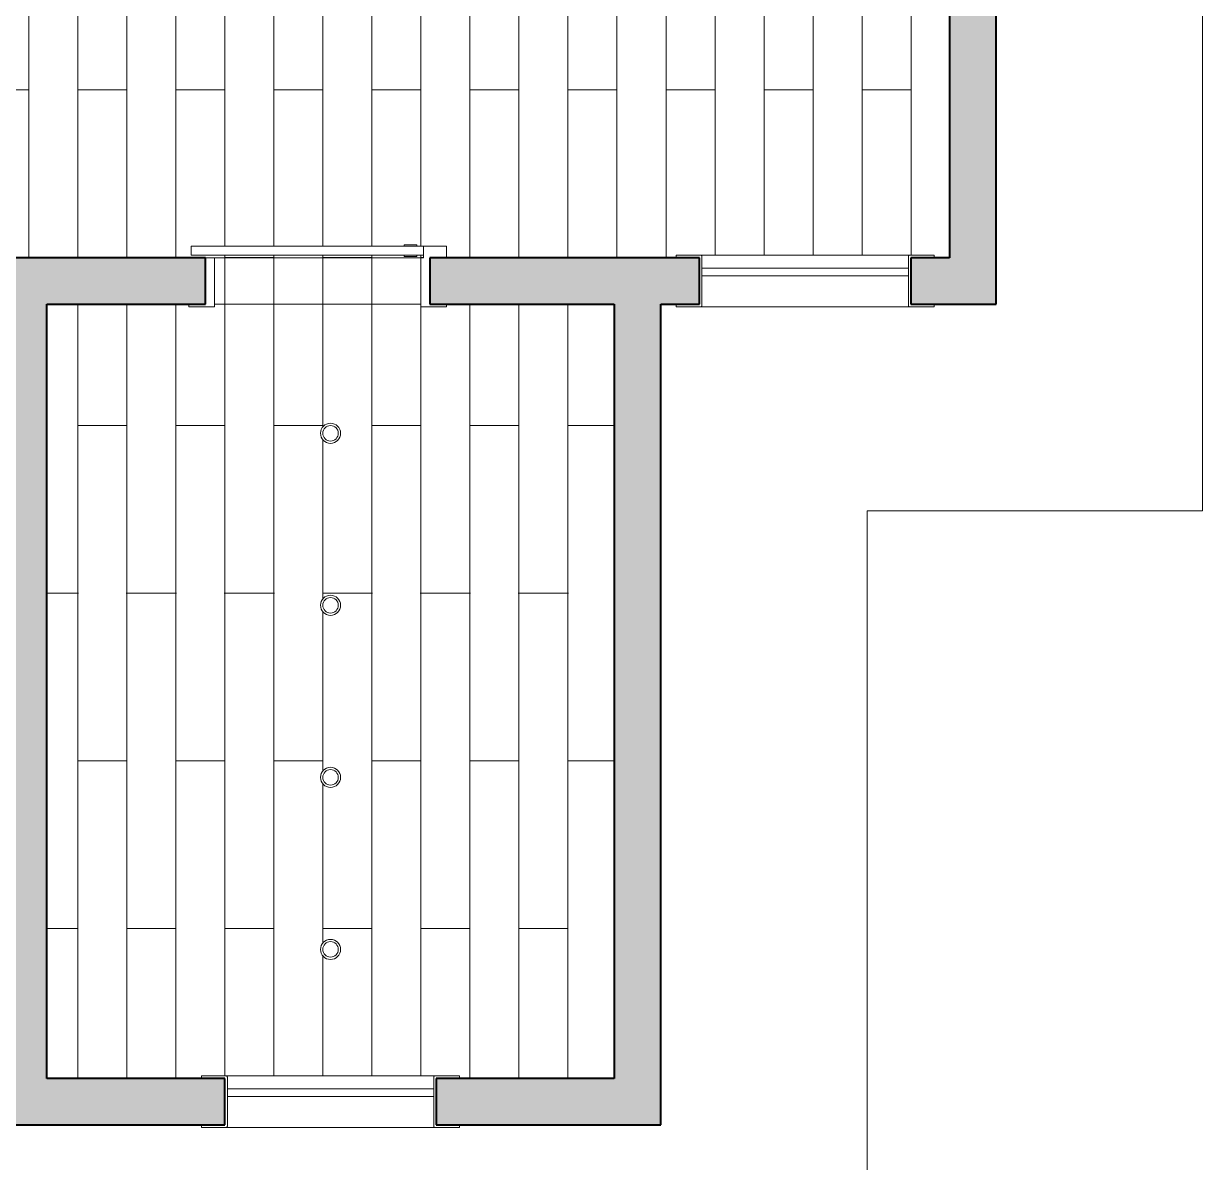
# Model space of a CAD drawing. Header units: millimetres. Extents: x -11245 to 24889, y -43080 to -3800.
# Drawn here: x 3885 to 8455, y -16655 to -12242 of the extents above; entities that cross this region are included whole.
import ezdxf

# ---------------------------------------------------------------- set-up
doc = ezdxf.new("R2010")
doc.units = ezdxf.units.MM
for name, color, linetype, lineweight in [('A-DOOR', 31, 'Continuous', 9), ('A-FLOR', 192, 'Continuous', 18), ('A-FLOR-PATT', 8, 'Continuous', 18), ('A-GENM', 13, 'Continuous', 9), ('A-GLAZ', 151, 'Continuous', 9), ('A-WALL', 113, 'Continuous', 18), ('A-WALL-PATT', 111, 'Continuous', 18), ('C-TOPO', 7, 'Continuous', 9), ('E-LITE-EQPM', 33, 'Continuous', 9)]:
    doc.layers.add(name, color=color, linetype=linetype, lineweight=lineweight)

# ---------------------------------------------------------------- blocks, each defined once
blk = doc.blocks.new('CRT-POR-PMA-1Folha_Correr_3_5cm-Madeira - 80x210cm-4386539-PONTOS HIDRÁULICOS TÉRREO')
at = {"layer": 'A-DOOR', "lineweight": 18}
for p, q in [((-400, 100), (-500, 100)), ((-500, 100), (-500, 90)), ((-400, -90), (-400, 100)), ((500, 100), (400, 100)), ((400, 100), (400, -90)), ((500, 90), (500, 100)), ((-500, -90), (-500, -135)), ((-410, -100), (-410, -90)), ((-410, -90), (-400, -90)), ((400, -90), (435, -90)), ((-500, -135), (-410, -135))]:
    blk.add_line(p, q, dxfattribs=at)
at = {"layer": 'A-DOOR'}
for p, q in [((-400, 90), (400, 90)), ((-410, -90), (410, -90)), ((-385, -95), (-335, -95)), ((-385, -100), (-385, -95)), ((-385, -140), (-385, -135)), ((-335, -95), (-335, -100)), ((-335, -135), (-335, -140)), ((-335, -140), (-385, -140))]:
    blk.add_line(p, q, dxfattribs=at)
blk = doc.blocks.new('Janela basculante e folha fixa - 80 x 160 cm-4197805-PONTOS HIDRÁULICOS TÉRREO')
at = {"layer": 'A-GLAZ', "lineweight": 18}
for p, q in [((-413.2, 100), (-508.2, 100)), ((-508.2, 100), (-508.2, 90)), ((-408.2, -95), (-408.2, 95)), ((391.8, 95), (391.8, -95)), ((491.8, 100), (396.8, 100)), ((491.8, 90), (491.8, 100)), ((-408.2, -50), (-408.2, -20)), ((-408.2, -20), (391.8, -20)), ((391.8, -20), (391.8, -50)), ((-508.2, -90), (-508.2, -100)), ((391.8, -50), (-408.2, -50)), ((491.8, -100), (491.8, -90)), ((-508.2, -100), (-413.2, -100)), ((396.8, -100), (491.8, -100))]:
    blk.add_line(p, q, dxfattribs=at)
at = {"layer": 'A-GLAZ'}
for p, q in [((396.8, 100), (-413.2, 100)), ((-418.2, -90), (-418.2, 90)), ((401.8, 90), (401.8, -90)), ((-413.2, -100), (396.8, -100))]:
    blk.add_line(p, q, dxfattribs=at)
at = {"layer": 'A-GLAZ', "lineweight": 18}
for centre, start, end in [((-413.2, 95), 360, 90), ((396.8, 95), 90, 180), ((-413.2, -95), 270, 360), ((396.8, -95), 180, 270)]:
    blk.add_arc(centre, 5, start, end, dxfattribs=at)
at = {"layer": 'A-GLAZ'}
for points, knots in [([(-413.2, 100), (-412.7, 100), (-412.1, 99.9), (-411.3, 99.6), (-410.9, 99.4), (-410.7, 99.3)], [0, 0, 0, 0, 0.1666667, 0.25, 0.3333333, 0.3333333, 0.3333333, 0.3333333]), ([(-408.9, 97.5), (-408.7, 97.3), (-408.6, 96.9), (-408.3, 96.1), (-408.2, 95.4), (-408.2, 95)], [0.6666667, 0.6666667, 0.6666667, 0.6666667, 0.75, 0.8333333, 1, 1, 1, 1]), ([(392.5, 97.5), (392.4, 97.3), (392.2, 96.9), (391.9, 96.1), (391.8, 95.4), (391.8, 95)], [0.6666667, 0.6666667, 0.6666667, 0.6666667, 0.75, 0.8333333, 1, 1, 1, 1]), ([(396.8, 100), (396.4, 100), (395.7, 99.9), (394.9, 99.6), (394.5, 99.4), (394.3, 99.3)], [0, 0, 0, 0, 0.1666667, 0.25, 0.3333333, 0.3333333, 0.3333333, 0.3333333]), ([(-410.7, -99.3), (-410.8, -99.4), (-411, -99.5), (-411.4, -99.7), (-412.1, -99.9), (-412.7, -100), (-413.2, -100)], [0.6666667, 0.6666667, 0.6666667, 0.6666667, 0.7083333, 0.75, 0.8333333, 1, 1, 1, 1]), ([(-408.2, -95), (-408.2, -95.4), (-408.3, -96.1), (-408.6, -96.9), (-408.7, -97.3), (-408.9, -97.5)], [0, 0, 0, 0, 0.1666667, 0.25, 0.3333333, 0.3333333, 0.3333333, 0.3333333]), ([(391.8, -95), (391.8, -95.4), (391.9, -96.1), (392.2, -96.9), (392.4, -97.3), (392.5, -97.5)], [0, 0, 0, 0, 0.1666667, 0.25, 0.3333333, 0.3333333, 0.3333333, 0.3333333]), ([(394.3, -99.3), (394.4, -99.4), (394.6, -99.5), (395, -99.7), (395.7, -99.9), (396.4, -100), (396.8, -100)], [0.6666667, 0.6666667, 0.6666667, 0.6666667, 0.7083333, 0.75, 0.8333333, 1, 1, 1, 1])]:
    blk.add_open_spline(points, degree=3, knots=knots, dxfattribs=at)
blk = doc.blocks.new('CRT-POR-Folha-Madeira-Face Based - CRT-POR-Folha-Madeira-Face Based-4263516-PONTOS HIDRÁULICOS TÉRREO')
at = {"layer": 'A-GENM'}
for p, q in [((5435.4, -13104.7), (4535.4, -13104.7)), ((4535.4, -13104.7), (4535.4, -13139.7)), ((5435.4, -13139.7), (5435.4, -13104.7)), ((4535.4, -13139.7), (5435.4, -13139.7))]:
    blk.add_line(p, q, dxfattribs=at)
blk = doc.blocks.new('Janela basculante e folha fixa - 80 x 160 cm-4197830-PONTOS HIDRÁULICOS TÉRREO')
at = {"layer": 'A-GLAZ', "lineweight": 18}
for p, q in [((-413.2, 100), (-508.2, 100)), ((-508.2, 100), (-508.2, 90)), ((-408.2, -95), (-408.2, 95)), ((391.8, 95), (391.8, -95)), ((491.8, 100), (396.8, 100)), ((491.8, 90), (491.8, 100)), ((-408.2, -50), (-408.2, -20)), ((-408.2, -20), (391.8, -20)), ((391.8, -20), (391.8, -50)), ((-508.2, -90), (-508.2, -100)), ((391.8, -50), (-408.2, -50)), ((491.8, -100), (491.8, -90)), ((-508.2, -100), (-413.2, -100)), ((396.8, -100), (491.8, -100))]:
    blk.add_line(p, q, dxfattribs=at)
at = {"layer": 'A-GLAZ'}
for p, q in [((396.8, 100), (-413.2, 100)), ((-418.2, -90), (-418.2, 90)), ((401.8, 90), (401.8, -90)), ((-413.2, -100), (396.8, -100))]:
    blk.add_line(p, q, dxfattribs=at)
at = {"layer": 'A-GLAZ', "lineweight": 18}
for centre, start, end in [((-413.2, 95), 360, 90), ((396.8, 95), 90, 180), ((-413.2, -95), 270, 360), ((396.8, -95), 180, 270)]:
    blk.add_arc(centre, 5, start, end, dxfattribs=at)
at = {"layer": 'A-GLAZ'}
for points, knots in [([(-413.2, 100), (-412.7, 100), (-412.1, 99.9), (-411.3, 99.6), (-410.9, 99.4), (-410.7, 99.3)], [0, 0, 0, 0, 0.1666667, 0.25, 0.3333333, 0.3333333, 0.3333333, 0.3333333]), ([(-408.9, 97.5), (-408.7, 97.3), (-408.6, 96.9), (-408.3, 96.1), (-408.2, 95.4), (-408.2, 95)], [0.6666667, 0.6666667, 0.6666667, 0.6666667, 0.75, 0.8333333, 1, 1, 1, 1]), ([(392.5, 97.5), (392.4, 97.3), (392.2, 96.9), (391.9, 96.1), (391.8, 95.4), (391.8, 95)], [0.6666667, 0.6666667, 0.6666667, 0.6666667, 0.75, 0.8333333, 1, 1, 1, 1]), ([(396.8, 100), (396.4, 100), (395.7, 99.9), (394.9, 99.6), (394.5, 99.4), (394.3, 99.3)], [0, 0, 0, 0, 0.1666667, 0.25, 0.3333333, 0.3333333, 0.3333333, 0.3333333]), ([(-410.7, -99.3), (-410.8, -99.4), (-411, -99.5), (-411.4, -99.7), (-412.1, -99.9), (-412.7, -100), (-413.2, -100)], [0.6666667, 0.6666667, 0.6666667, 0.6666667, 0.7083333, 0.75, 0.8333333, 1, 1, 1, 1]), ([(-408.2, -95), (-408.2, -95.4), (-408.3, -96.1), (-408.6, -96.9), (-408.7, -97.3), (-408.9, -97.5)], [0, 0, 0, 0, 0.1666667, 0.25, 0.3333333, 0.3333333, 0.3333333, 0.3333333]), ([(391.8, -95), (391.8, -95.4), (391.9, -96.1), (392.2, -96.9), (392.4, -97.3), (392.5, -97.5)], [0, 0, 0, 0, 0.1666667, 0.25, 0.3333333, 0.3333333, 0.3333333, 0.3333333]), ([(394.3, -99.3), (394.4, -99.4), (394.6, -99.5), (395, -99.7), (395.7, -99.9), (396.4, -100), (396.8, -100)], [0.6666667, 0.6666667, 0.6666667, 0.6666667, 0.7083333, 0.75, 0.8333333, 1, 1, 1, 1])]:
    blk.add_open_spline(points, degree=3, knots=knots, dxfattribs=at)
blk = doc.blocks.new('Lâmpada Redonda Embutida - Iluminação-4448281-PONTOS HIDRÁULICOS TÉRREO')
at = {"layer": 'E-LITE-EQPM'}
for radius, start, end in [(39, 360, 180), (39, 180, 360), (30, 0, 180), (30, 180, 0)]:
    blk.add_arc((0, 0), radius, start, end, dxfattribs=at)

msp = doc.modelspace()

# ---------------------------------------------------------------- hatches: boundary and pattern name
at = {"layer": 'A-FLOR-PATT', "lineweight": 9}
h = msp.add_hatch(dxfattribs=at)
h.set_pattern_fill('FP_8', color=9, style=0, pattern_type=2)
h.set_pattern_definition([(90, (5045.38, -11849.65), (-380, 2e-14), [1300, 0]), (0, (5045.4, -11849.7), (0, -1300), [190, -190]), (90, (5235.38, -11849.65), (-380, 2e-14), [1300, 0]), (180, (5235.4, -10549.7), (-2e-13, -1300), [190, -190]), (90, (4855.38, -11849.65), (-380, 2e-14), [650, -650]), (180, (5045.4, -11199.7), (-2e-13, -1300), [190, -190]), (90, (4855.38, -11199.65), (-380, 2e-14), [650, -650])])
h.paths.add_polyline_path([(7475.4, -13149.7), (7475.4, -12049.7), (7465.4, -12049.7), (7465.4, -11049.7), (7475.4, -11049.7), (7475.4, -10844.8), (7470.4, -10909.7), (7467.2, -10909.7), (7465, -10905.2), (7464.8, -10901.8), (7465, -9777.8), (7465.9, -9611.3), (7467.2, -9609.7), (7470.4, -9609.7), (7475.4, -9674.6), (7475.4, -9469.7), (7465.4, -9469.7), (7465.4, -8469.7), (7475.4, -8469.7), (7475.4, -8369.7), (6824.4, -8369.7), (6824.4, -8379.7), (6724.4, -8379.7), (6724.4, -8369.7), (4226.4, -8369.7), (4225.4, -8379.7), (4126.4, -8379.7), (4126.4, -8369.7), (4025.4, -8369.7), (4025.4, -8529.7), (4445.4, -8529.7), (4445.4, -9129.7), (4025.4, -9129.7), (4026.4, -9239.8), (4030.4, -9229.9), (4035.7, -9225.5), (4038, -9224.2), (4045.4, -9223.8), (4066.7, -9224.9), (4070.9, -9229.8), (4074, -9234.8), (4075.4, -9298), (4517.3, -9297.8), (4517.3, -9195.8), (4803.3, -9195.8), (4804.3, -9180.9), (4806.6, -9173.7), (4810.5, -9166.9), (4817.3, -9159.9), (4817.3, -9154.2), (4870.9, -9137.3), (4897.6, -9130.9), (4935, -9126.7), (4962.8, -9126.7), (5012.3, -9130.7), (5058.3, -9134.3), (5162.5, -9129.9), (5205.2, -9132.7), (5248.8, -9139.3), (5286.2, -9149.1), (5314, -9157.5), (5477.9, -9169.7), (5652.8, -9179.8), (5781.4, -9185), (5919.9, -9188.3), (5996.3, -9189.8), (6018.3, -9194.6), (6037.5, -9193.5), (6053.9, -9187.7), (6107, -9159.7), (6171.7, -9124.7), (6196.5, -9115.3), (6206.5, -9113.2), (6220.5, -9111.5), (6226.3, -9111.1), (6241.2, -9111.5), (6273.3, -9115.9), (6307.9, -9123.8), (6341.7, -9134.8), (6356.7, -9141.5), (6376.3, -9154.1), (6384.4, -9161.1), (6389.9, -9166.5), (6397.9, -9176.5), (6411.3, -9199.7), (6422.4, -9227.4), (6426.8, -9243.2), (6430.2, -9260.6), (6432.5, -9279.6), (6433.5, -9300.6), (6432.5, -9325.3), (6427.8, -9359.6), (6420, -9395.6), (6410.4, -9430.4), (6399.7, -9464.1), (6381.4, -9514.9), (6351.9, -9631.3), (6327.4, -9735.7), (6307.9, -9824.8), (6288.9, -9920.3), (6277.1, -9988.5), (6267.6, -10058.8), (6262.4, -10118.5), (6260.7, -10170.9), (6261.4, -10219.1), (6265.3, -10290.5), (6273.2, -10383), (6282.2, -10464.3), (6293.9, -10551.9), (6308.7, -10644.9), (6328.8, -10757.7), (6358.7, -10913.3), (6406.7, -11022.3), (6466.4, -11153.1), (6475.2, -11178.9), (6477.6, -11187), (6481.7, -11211), (6482.5, -11226.5), (6481.6, -11242.2), (6479.7, -11255.4), (6475.4, -11272), (6466.4, -11294.3), (6460, -11306.6), (6452.6, -11318.3), (6441.9, -11331.3), (6429.7, -11343), (6415.6, -11353.5), (6396.2, -11364.2), (6376.3, -11372.6), (6350.3, -11381), (6334, -11385.3), (6298, -11392.1), (6263.6, -11394.5), (6236.2, -11392.4), (6140.2, -11375.1), (6106.1, -11371.5), (6076.3, -11369.4), (6013.8, -11369.4), (5981.7, -11370.9), (5925.9, -11377.2), (5833.9, -11375.7), (5654.1, -11372), (5562.1, -11373), (5509.7, -11375.4), (5437.6, -11381), (5377.5, -11387.4), (5260.8, -11400.3), (5197.9, -11404.4), (5014.3, -11413.2), (4935, -11417.2), (4925.3, -11417.5), (4901.4, -11416.1), (4875.9, -11410.4), (4844.9, -11395.7), (4817.3, -11376.2), (4817.3, -11369.3), (4809.2, -11360.1), (4804.9, -11350.7), (4803.3, -11344.1), (4803.3, -11323.5), (4517.3, -11323.5), (4517.3, -11227.8), (4139.1, -11227.1), (4117.7, -11223.7), (4107.9, -11221.3), (4075.4, -11222.4), (4074.3, -11279), (4072.3, -11287.2), (4070.3, -11291.4), (4065.4, -11295.5), (4037.8, -11294.9), (4031.2, -11289.9), (4026.9, -11283.2), (4025.9, -11276.4), (4025.4, -11280), (4025.4, -11379.7), (4445.4, -11379.7), (4445.4, -11979.7), (4025.4, -11979.7), (4025.4, -12149.7), (2385.4, -12149.7), (2385.4, -12199.7), (2395.4, -12199.7), (2395.4, -12244.7), (2393.9, -12248.2), (2390.4, -12249.7), (3185.4, -12249.7), (3185.4, -12279.7), (2385.4, -12279.7), (2385.4, -13049.7), (2390.4, -13049.7), (2393.9, -13051.1), (2395.4, -13054.7), (2395.4, -13099.7), (2385.4, -13099.7), (2385.4, -13149.7), (2895.4, -13149.7), (2895.4, -13139.7), (3000.4, -13139.7), (3003.9, -13141.1), (3005.4, -13145), (3005.4, -13149.7), (3685.4, -13149.7), (3685.4, -13144.7), (3686.8, -13141.1), (3690.4, -13139.7), (3795.4, -13139.7), (3795.4, -13149.7), (5435.4, -13149.7), (5435.4, -13139.7), (5410.4, -13139.7), (5410.4, -13144.7), (5360.4, -13144.7), (5360.4, -13139.7), (4535.4, -13139.7), (4535.4, -13104.7), (5360.4, -13104.7), (5360.4, -13099.7), (5410.4, -13099.7), (5410.4, -13104.7), (5525.4, -13104.7), (5525.4, -13149.7), (6415.4, -13149.7), (6415.4, -13139.7), (7415.4, -13139.7), (7415.4, -13149.7)])
h.paths.add_polyline_path([(6082.5, -11229.7), (6086, -11228.2), (6085, -11227.7), (6082.7, -11229.5)])
h.paths.add_polyline_path([(6087.5, -9294.7), (6086, -9291.1), (6086.2, -9292.4), (6087.3, -9294.4)])
h = msp.add_hatch(dxfattribs=at)
h.set_pattern_fill('FP_9', color=9, style=0, pattern_type=2)
h.set_pattern_definition([(90, (5805.38, -10549.65), (-380, 2e-14), [1300, 0]), (0, (5805.4, -10549.7), (0, -1300), [190, -190]), (90, (5995.38, -10549.65), (-380, 2e-14), [1300, 0]), (180, (5995.4, -9249.7), (-2e-13, -1300), [190, -190]), (90, (5615.38, -10549.65), (-380, 2e-14), [650, -650]), (180, (5805.4, -9899.7), (-2e-13, -1300), [190, -190]), (90, (5615.38, -9899.65), (-380, 2e-14), [650, -650])])
h.paths.add_polyline_path([(6175.4, -16329.7), (6175.4, -13329.7), (5525.4, -13329.7), (5525.4, -13339.7), (5425.4, -13339.7), (5425.4, -13149.7), (4625.4, -13149.7), (4625.4, -13339.7), (4525.4, -13339.7), (4525.4, -13329.7), (3975.4, -13329.7), (3975.4, -16329.7), (4575.4, -16329.7), (4575.4, -16319.7), (5575.4, -16319.7), (5575.4, -16329.7), (5835.8, -16329.7)])
h.paths.add_polyline_path([(5075.4, -15868.7), (5055.9, -15863.4), (5041.1, -15847.3), (5036.4, -15829.7), (5041.6, -15810.2), (5055.9, -15795.9), (5075.4, -15790.7), (5094.9, -15795.9), (5109.2, -15810.2), (5114.4, -15829.7), (5109.2, -15849.2), (5094.9, -15863.4), (5084.7, -15866.2)])
h.paths.add_polyline_path([(5075.4, -15202), (5055.9, -15196.8), (5041.1, -15180.6), (5036.4, -15163), (5041.6, -15143.5), (5055.9, -15129.2), (5075.4, -15124), (5094.9, -15129.2), (5109.2, -15143.5), (5114.4, -15163), (5109.2, -15182.5), (5094.9, -15196.8), (5084.7, -15199.5)])
h.paths.add_polyline_path([(5075.4, -14535.3), (5055.9, -14530.1), (5041.1, -14514), (5036.4, -14496.3), (5041.6, -14476.8), (5055.9, -14462.5), (5075.4, -14457.3), (5094.9, -14462.5), (5109.2, -14476.8), (5114.4, -14496.3), (5109.2, -14515.8), (5094.9, -14530.1), (5079.1, -14534.3)])
h.paths.add_polyline_path([(5075.4, -13868.7), (5055.9, -13863.4), (5041.1, -13847.3), (5036.4, -13829.7), (5041.6, -13810.2), (5055.9, -13795.9), (5075.4, -13790.7), (5094.9, -13795.9), (5109.2, -13810.2), (5114.4, -13829.7), (5109.2, -13849.2), (5094.9, -13863.4), (5079.1, -13867.6)])
at = {"layer": 'A-WALL-PATT'}
h = msp.add_hatch(color=256, dxfattribs=at)
h.paths.add_polyline_path([(7655.4, -13329.7), (7655.4, -11959.7), (7475.4, -11959.7), (7475.4, -13329.7)])
h.paths.add_polyline_path([(7475.4, -11139.7), (7655.4, -11139.7), (7655.4, -9379.7), (7475.4, -9379.7), (7475.4, -10924.4)])
h.paths.add_polyline_path([(7475.4, -8559.7), (7655.4, -8559.7), (7655.4, -8369.7), (7475.4, -8369.7)])
h = msp.add_hatch(color=256, dxfattribs=at)
h.paths.add_polyline_path([(3795.4, -13329.7), (4590.4, -13329.7), (4590.4, -13149.7), (3720.4, -13149.7), (3720.4, -13329.7)])
h.paths.add_polyline_path([(6505.4, -13329.7), (6505.4, -13149.7), (5460.4, -13149.7), (5460.4, -13329.7), (6355.4, -13329.7)])
h.paths.add_polyline_path([(7325.4, -13329.7), (7475.4, -13329.7), (7475.4, -13149.7), (7325.4, -13149.7), (7325.4, -13217.6)])
h.paths.add_polyline_path([(2970.4, -13329.7), (2970.4, -13149.7), (1620.4, -13149.7), (1620.4, -13329.7), (2953.2, -13329.7)])
h.paths.add_polyline_path([(795.4, -13329.7), (870.4, -13329.7), (870.4, -13149.7), (515.4, -13149.7), (515.4, -13329.7), (791.2, -13329.7)])
h.paths.add_polyline_path([(-2284.6, -13329.7), (-2284.6, -13149.7), (-2384.6, -13149.7), (-2384.6, -13329.7)])
for points in [[(3975.4, -16329.7), (3975.4, -13329.7), (3795.4, -13329.7), (3795.4, -16329.7)], [(6175.4, -16329.7), (6355.4, -16329.7), (6355.4, -13329.7), (6175.4, -13329.7), (6175.4, -15893)]]:
    msp.add_hatch(color=256, dxfattribs=at).paths.add_polyline_path(points)
h = msp.add_hatch(color=256, dxfattribs=at)
h.paths.add_polyline_path([(6355.4, -16509.7), (6355.4, -16329.7), (5485.4, -16329.7), (5485.4, -16509.7), (5835.8, -16509.7)])
h.paths.add_polyline_path([(1910.4, -16509.7), (2680.4, -16509.7), (2680.4, -16329.7), (1910.4, -16329.7)])
h.paths.add_polyline_path([(1090.4, -16509.7), (1090.4, -16329.7), (795.4, -16329.7), (795.4, -16509.7)])
h.paths.add_polyline_path([(3673.8, -16509.7), (4665.4, -16509.7), (4665.4, -16329.7), (3500.4, -16329.7), (3500.4, -16509.7)])

# ---------------------------------------------------------------- linework, layer by layer
at = {"layer": 'A-FLOR'}
msp.add_line((4625.4, -13149.7), (5425.4, -13149.7), dxfattribs=at)
at = {"layer": 'A-WALL', "lineweight": 40}
for p, q in [((7475.4, -11959.7), (7475.4, -13149.7)), ((7655.4, -13329.7), (7655.4, -11959.7)), ((4590.4, -13149.7), (3720.4, -13149.7)), ((4590.4, -13329.7), (4590.4, -13149.7)), ((6505.4, -13149.7), (5460.4, -13149.7)), ((5460.4, -13149.7), (5460.4, -13329.7)), ((6505.4, -13329.7), (6505.4, -13149.7)), ((7475.4, -13149.7), (7325.4, -13149.7)), ((7325.4, -13149.7), (7325.4, -13329.7)), ((3975.4, -13329.7), (4590.4, -13329.7)), ((3975.4, -16329.7), (3975.4, -13329.7)), ((5460.4, -13329.7), (6175.4, -13329.7)), ((6175.4, -13329.7), (6175.4, -16329.7)), ((6355.4, -13329.7), (6505.4, -13329.7)), ((6355.4, -16509.7), (6355.4, -13329.7)), ((7325.4, -13329.7), (7655.4, -13329.7)), ((4665.4, -16329.7), (3975.4, -16329.7)), ((4665.4, -16509.7), (4665.4, -16329.7)), ((6175.4, -16329.7), (5485.4, -16329.7)), ((5485.4, -16329.7), (5485.4, -16509.7)), ((3500.4, -16509.7), (4665.4, -16509.7)), ((5485.4, -16509.7), (6355.4, -16509.7))]:
    msp.add_line(p, q, dxfattribs=at)
at = {"layer": 'C-TOPO'}
for p, q in [((8455.4, -12585.3), (8455.4, -11824.7)), ((8455.4, -12809.7), (8455.4, -12585.3)), ((8455.4, -13210.6), (8455.4, -12809.7)), ((8455.4, -13655.5), (8455.4, -13210.6)), ((8455.4, -14129.7), (8455.4, -13655.5)), ((7155.4, -15268), (7155.4, -14129.7)), ((7155.4, -14129.7), (8455.4, -14129.7)), ((7155.4, -16293.4), (7155.4, -15268)), ((7155.4, -16730.6), (7155.4, -16293.4))]:
    msp.add_line(p, q, dxfattribs=at)

# ---------------------------------------------------------------- block references
at = {"layer": 'A-DOOR', "rotation": 180}
msp.add_blockref('CRT-POR-PMA-1Folha_Correr_3_5cm-Madeira - 80x210cm-4386539-PONTOS HIDRÁULICOS TÉRREO', (5025.4, -13239.7), dxfattribs=at)
at = {"layer": 'A-GENM', "color": 55}
msp.add_blockref('CRT-POR-Folha-Madeira-Face Based - CRT-POR-Folha-Madeira-Face Based-4263516-PONTOS HIDRÁULICOS TÉRREO', (0, 0), dxfattribs=at)
at = {"layer": 'A-GLAZ', "rotation": 180}
for name, p in [('Janela basculante e folha fixa - 80 x 160 cm-4197805-PONTOS HIDRÁULICOS TÉRREO', (6907.2, -13239.7)), ('Janela basculante e folha fixa - 80 x 160 cm-4197830-PONTOS HIDRÁULICOS TÉRREO', (5067.2, -16419.7))]:
    msp.add_blockref(name, p, dxfattribs=at)
at = {"layer": 'E-LITE-EQPM'}
for p in [(5075.4, -13829.7), (5075.4, -14496.3), (5075.4, -15163), (5075.4, -15829.7)]:
    msp.add_blockref('Lâmpada Redonda Embutida - Iluminação-4448281-PONTOS HIDRÁULICOS TÉRREO', p, dxfattribs=at)

doc.saveas('drawing.dxf')
